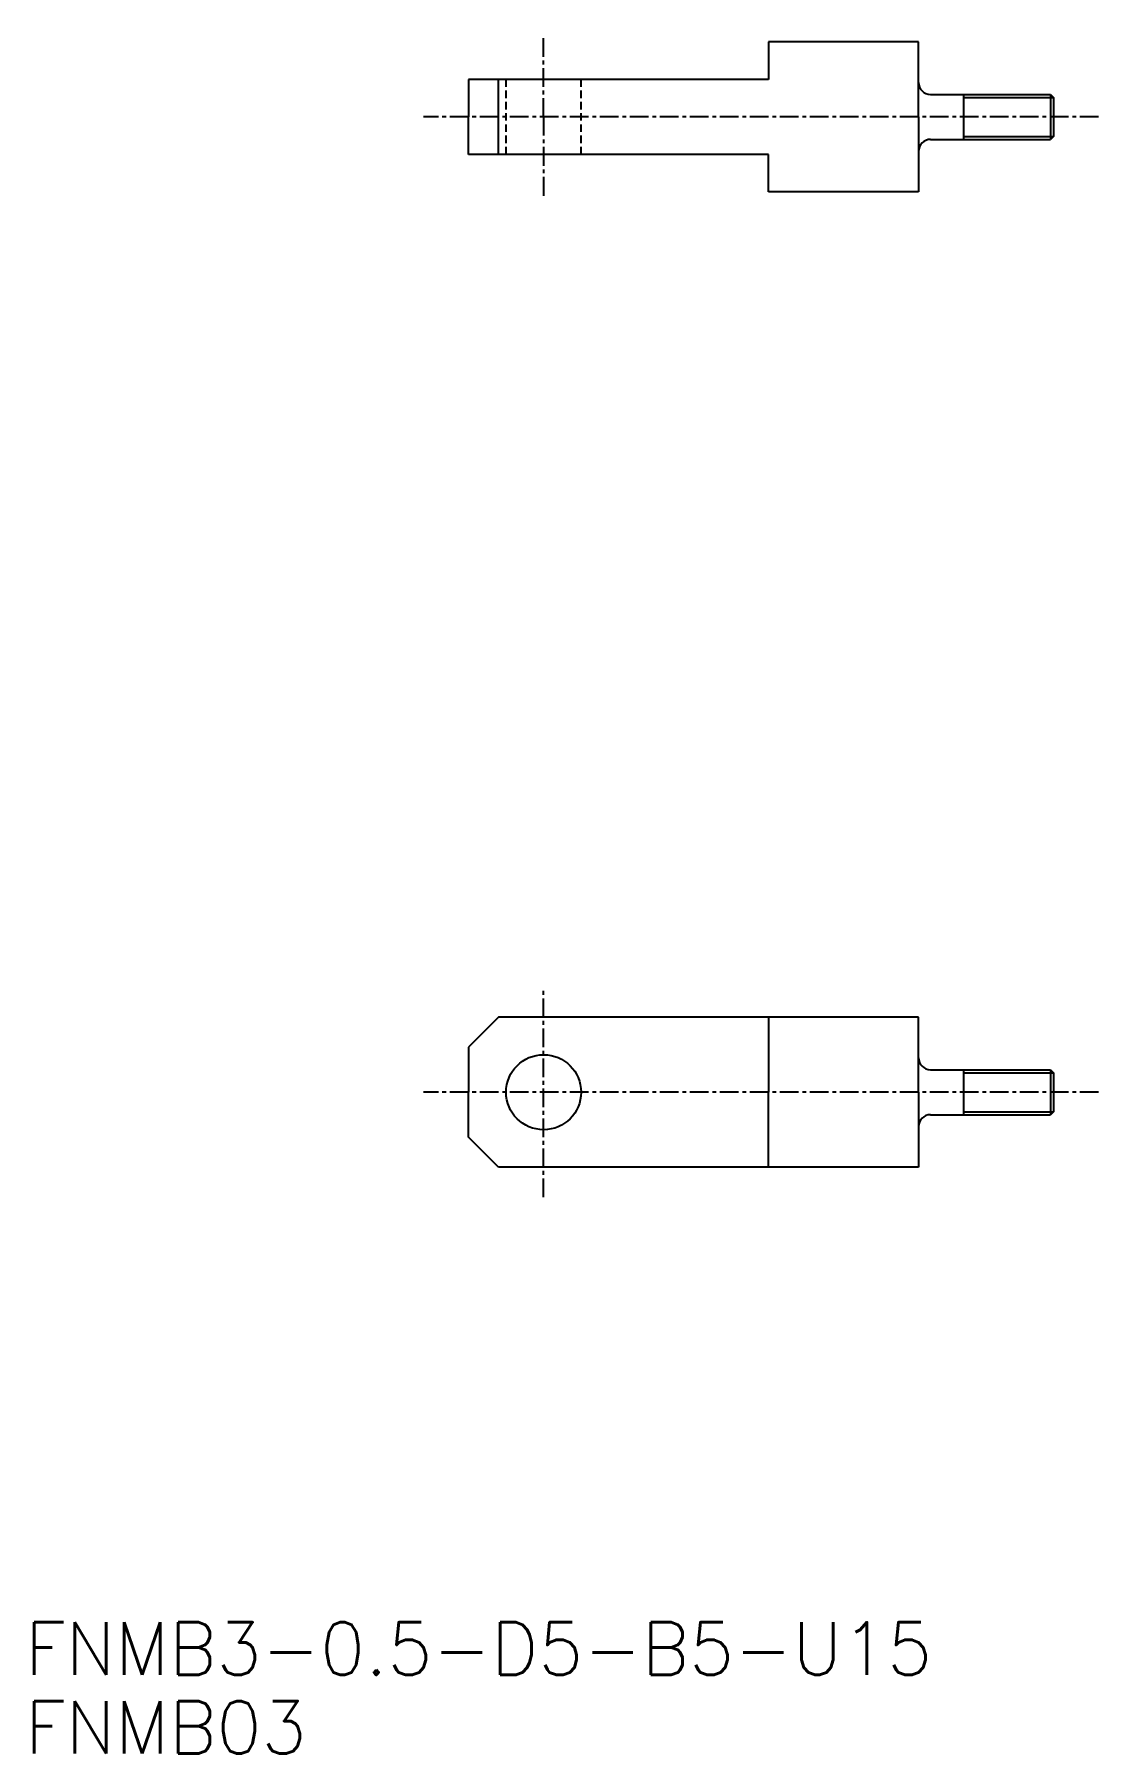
# Model space of a CAD drawing. Extents: x 1 to 72, y 1 to 116.
import ezdxf

# ---------------------------------------------------------------- set-up
doc = ezdxf.new("R2010")
doc.units = 0
doc.linetypes.add('CENTER', pattern=[2, 1.25, -0.25, 0.25, -0.25])
doc.linetypes.add('DASHED', pattern=[0.75, 0.5, -0.25])
doc.layers.get('0').update_dxf_attribs({"linetype": 'CONTINUOUS'})
doc.layers.add('CENTER', color=1, linetype='CENTER')
doc.styles.get("Standard").update_dxf_attribs({"font": 'txt.shx', "bigfont": 'extfont.shx'})

msp = doc.modelspace()

# ---------------------------------------------------------------- linework, layer by layer
at = {"color": 7, "linetype": 'CONTINUOUS'}
for p, q in [((60, 115), (50, 115)), ((50, 115), (50, 112.5)), ((60, 110), (60, 115)), ((50, 112.5), (30, 112.5)), ((30, 112.5), (30, 110)), ((32, 107.5), (32, 112.5)), ((60.8, 111.5), (68.8, 111.5)), ((68.8, 111.5), (68.8, 108.5)), ((68.8, 111.5), (69, 111.3)), ((69, 111.3), (69, 108.7)), ((30, 107.5), (30, 110)), ((60, 110), (60, 105)), ((60.8, 108.5), (68.8, 108.5)), ((69, 108.7), (68.8, 108.5)), ((50, 107.5), (30, 107.5)), ((50, 105), (50, 107.5)), ((60, 105), (50, 105)), ((32, 50), (30, 48)), ((60, 50), (32, 50)), ((50, 50), (50, 45)), ((60, 45), (60, 50)), ((30, 48), (30, 45)), ((60.8, 46.5), (68.8, 46.5)), ((68.8, 46.5), (68.8, 43.5)), ((68.8, 46.5), (69, 46.3)), ((69, 46.3), (69, 43.7)), ((30, 42), (30, 45)), ((50, 40), (50, 45)), ((60, 45), (60, 40)), ((69, 43.7), (68.8, 43.5)), ((60.8, 43.5), (68.8, 43.5)), ((32, 40), (30, 42)), ((60, 40), (32, 40))]:
    msp.add_line(p, q, dxfattribs=at)
at = {"color": 3, "linetype": 'DASHED'}
for p, q in [((32.5, 107.5), (32.5, 112.5)), ((37.5, 107.5), (37.5, 112.5))]:
    msp.add_line(p, q, dxfattribs=at)
at = {"color": 3}
for p, q in [((63, 111.5), (63, 108.5)), ((63, 111.3), (69, 111.3)), ((63, 108.7), (69, 108.7)), ((63, 46.5), (63, 43.5)), ((63, 46.3), (69, 46.3)), ((63, 43.7), (69, 43.7))]:
    msp.add_line(p, q, dxfattribs=at)
at = {"color": 7, "linetype": 'CONTINUOUS'}
msp.add_circle((35, 45), 2.5, dxfattribs=at)
for centre, start, end in [((60.8, 112.3), 180, 270), ((60.8, 107.7), 90, 180), ((60.8, 47.3), 180, 270), ((60.8, 42.7), 90, 180)]:
    msp.add_arc(centre, 0.8, start, end, dxfattribs=at)
at = {"layer": 'CENTER', "color": 1, "linetype": 'CENTER'}
for p, q in [((35, 110), (35, 115.5)), ((72, 110), (27, 110)), ((35, 110), (35, 104.5)), ((35, 38), (35, 52)), ((72, 45), (27, 45))]:
    msp.add_line(p, q, dxfattribs=at)

# ---------------------------------------------------------------- texts
at = {"color": 7, "linetype": 'CONTINUOUS'}
for s, p in [('FNMB3-0.5-D5-B5-U15', (0.45, 6.17)), ('FNMB03', (0.45, 0.92))]:
    msp.add_text(s, height=3.5, dxfattribs=at).set_placement(p)

doc.saveas('drawing.dxf')
